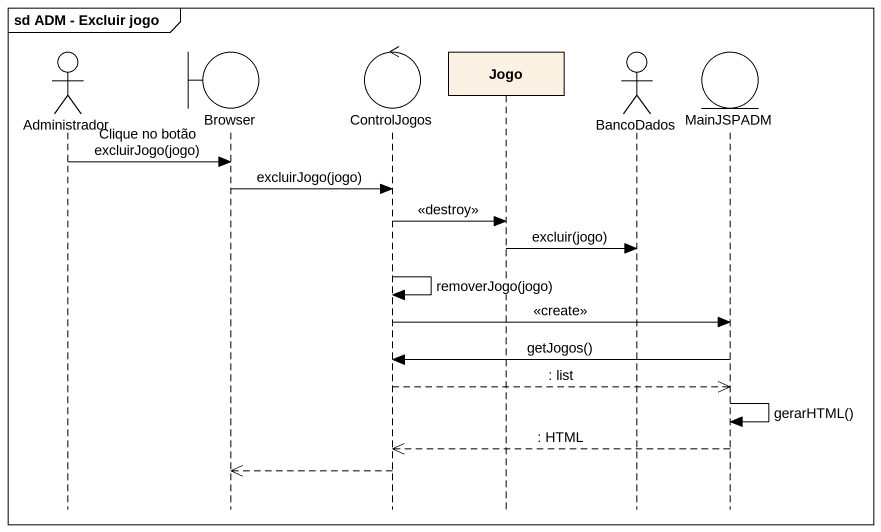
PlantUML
@startuml
mainframe sd ADM - Excluir jogo
hide footbox
actor Administrador
boundary Browser
control ControlJogos
participant Jogo
actor BancoDados
entity MainJSPADM

Administrador -> Browser : Clique no botão excluirJogo(jogo)
Browser -> ControlJogos : excluirJogo(jogo)
ControlJogos -> Jogo : <<destroy>>
Jogo -> BancoDados : excluir(jogo)
ControlJogos -> ControlJogos : removerJogo(jogo)
ControlJogos -> MainJSPADM : <<create>>
MainJSPADM -> ControlJogos : getJogos()
ControlJogos -->> MainJSPADM : : list
MainJSPADM -> MainJSPADM : gerarHTML()
MainJSPADM -->> ControlJogos : : HTML
ControlJogos -->> Browser
@enduml
